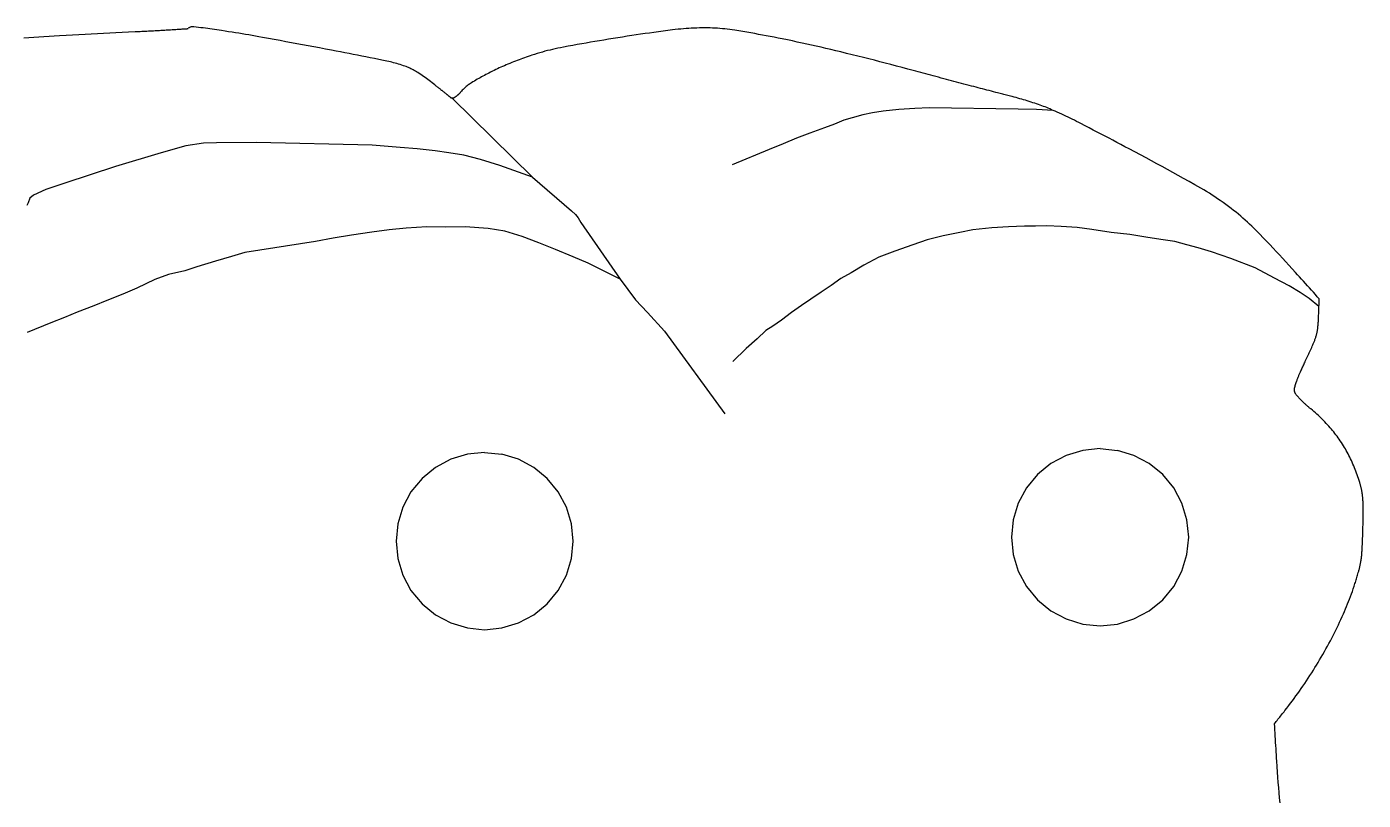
# Model space of a CAD drawing. Extents: x 0 to 1024, y 0 to 751.
# Drawn here: x 391 to 1024, y 384 to 751 of the extents above; entities that cross this region are included whole.
import ezdxf

# ---------------------------------------------------------------- set-up
doc = ezdxf.new("R2010")
doc.units = 0

msp = doc.modelspace()

# ---------------------------------------------------------------- linework, layer by layer
for p, q in [((429.89, 747.49), (426.97, 747.34)), ((432.84, 747.64), (429.89, 747.49)), ((435.84, 747.79), (432.84, 747.64)), ((438.88, 747.93), (435.84, 747.79)), ((442, 748.08), (438.88, 747.93)), ((442.82, 748.12), (442, 748.08)), ((443.62, 748.16), (442.82, 748.12)), ((444.4, 748.2), (443.62, 748.16)), ((445.18, 748.24), (444.4, 748.2)), ((445.95, 748.27), (445.18, 748.24)), ((446.71, 748.31), (445.95, 748.27)), ((447.48, 748.35), (446.71, 748.31)), ((448.24, 748.39), (447.48, 748.35)), ((449.02, 748.43), (448.24, 748.39)), ((449.8, 748.47), (449.02, 748.43)), ((450.61, 748.51), (449.8, 748.47)), ((451.42, 748.55), (450.61, 748.51)), ((452.12, 748.59), (451.42, 748.55)), ((452.8, 748.63), (452.12, 748.59)), ((453.47, 748.66), (452.8, 748.63)), ((454.12, 748.7), (453.47, 748.66)), ((454.78, 748.74), (454.12, 748.7)), ((455.42, 748.77), (454.78, 748.74)), ((456.07, 748.81), (455.42, 748.77)), ((456.73, 748.85), (456.07, 748.81)), ((457.38, 748.89), (456.73, 748.85)), ((458.05, 748.93), (457.38, 748.89)), ((458.73, 748.97), (458.05, 748.93)), ((459.43, 749.01), (458.73, 748.97)), ((460.04, 749.05), (459.43, 749.01)), ((460.65, 749.09), (460.04, 749.05)), ((461.24, 749.12), (460.65, 749.09)), ((461.82, 749.16), (461.24, 749.12)), ((462.4, 749.2), (461.82, 749.16)), ((462.98, 749.23), (462.4, 749.2)), ((463.55, 749.27), (462.98, 749.23)), ((464.13, 749.31), (463.55, 749.27)), ((464.72, 749.34), (464.13, 749.31)), ((465.31, 749.38), (464.72, 749.34)), ((465.91, 749.42), (465.31, 749.38)), ((466.53, 749.46), (465.91, 749.42)), ((466.56, 749.46), (466.53, 749.46)), ((466.6, 749.46), (466.56, 749.46)), ((466.64, 749.47), (466.6, 749.46)), ((466.67, 749.48), (466.64, 749.47)), ((466.7, 749.49), (466.67, 749.48)), ((466.74, 749.5), (466.7, 749.49)), ((466.77, 749.52), (466.74, 749.5)), ((466.8, 749.53), (466.77, 749.52)), ((466.83, 749.55), (466.8, 749.53)), ((466.86, 749.57), (466.83, 749.55)), ((466.89, 749.6), (466.86, 749.57)), ((466.92, 749.62), (466.89, 749.6)), ((466.92, 749.62), (467.12, 749.79)), ((467.33, 749.95), (467.12, 749.79)), ((467.55, 750.09), (467.33, 749.95)), ((467.77, 750.21), (467.55, 750.09)), ((468, 750.31), (467.77, 750.21)), ((468.23, 750.39), (468, 750.31)), ((468.47, 750.46), (468.23, 750.39)), ((468.72, 750.51), (468.47, 750.46)), ((468.97, 750.54), (468.72, 750.51)), ((469.23, 750.55), (468.97, 750.54)), ((469.49, 750.54), (469.23, 750.55)), ((469.75, 750.52), (469.49, 750.54)), ((470.9, 750.37), (469.75, 750.52)), ((472.01, 750.23), (470.9, 750.37)), ((473.11, 750.09), (472.01, 750.23)), ((474.19, 749.95), (473.11, 750.09)), ((475.26, 749.8), (474.19, 749.95)), ((476.33, 749.66), (475.26, 749.8)), ((477.39, 749.51), (476.33, 749.66)), ((478.46, 749.36), (477.39, 749.51)), ((479.54, 749.2), (478.46, 749.36)), ((480.64, 749.04), (479.54, 749.2)), ((481.75, 748.88), (480.64, 749.04)), ((482.89, 748.71), (481.75, 748.88)), ((484.58, 748.45), (482.89, 748.71)), ((486.23, 748.2), (484.58, 748.45)), ((487.85, 747.95), (486.23, 748.2)), ((489.44, 747.69), (487.85, 747.95)), ((491.02, 747.44), (489.44, 747.69)), ((492.6, 747.18), (491.02, 747.44)), ((685.71, 747.56), (683.6, 747.26)), ((687.82, 747.85), (685.71, 747.56)), ((689.95, 748.14), (687.82, 747.85)), ((692.12, 748.43), (689.95, 748.14)), ((694.32, 748.72), (692.12, 748.43)), ((696.57, 749.02), (694.32, 748.72)), ((697.91, 749.18), (696.57, 749.02)), ((699.21, 749.33), (697.91, 749.18)), ((700.5, 749.46), (699.21, 749.33)), ((701.76, 749.58), (700.5, 749.46)), ((703.02, 749.68), (701.76, 749.58)), ((704.27, 749.77), (703.02, 749.68)), ((705.52, 749.84), (704.27, 749.77)), ((706.78, 749.9), (705.52, 749.84)), ((708.05, 749.94), (706.78, 749.9)), ((709.34, 749.97), (708.05, 749.94)), ((710.66, 749.99), (709.34, 749.97)), ((712, 749.99), (710.66, 749.99)), ((713.23, 749.98), (712, 749.99)), ((714.43, 749.96), (713.23, 749.98)), ((715.61, 749.93), (714.43, 749.96)), ((716.78, 749.87), (715.61, 749.93)), ((717.93, 749.81), (716.78, 749.87)), ((719.08, 749.72), (717.93, 749.81)), ((720.22, 749.62), (719.08, 749.72)), ((721.37, 749.5), (720.22, 749.62)), ((722.53, 749.37), (721.37, 749.5)), ((723.7, 749.22), (722.53, 749.37)), ((724.89, 749.05), (723.7, 749.22)), ((726.11, 748.86), (724.89, 749.05)), ((728.07, 748.54), (726.11, 748.86)), ((729.99, 748.22), (728.07, 748.54)), ((731.87, 747.9), (729.99, 748.22)), ((733.72, 747.58), (731.87, 747.9)), ((735.56, 747.26), (733.72, 747.58)), ((391.61, 745.35), (389.26, 745.19)), ((393.97, 745.5), (391.61, 745.35)), ((396.33, 745.64), (393.97, 745.5)), ((398.71, 745.79), (396.33, 745.64)), ((401.13, 745.93), (398.71, 745.79)), ((403.6, 746.08), (401.13, 745.93)), ((406.11, 746.22), (403.6, 746.08)), ((409.23, 746.4), (406.11, 746.22)), ((412.28, 746.56), (409.23, 746.4)), ((415.27, 746.73), (412.28, 746.56)), ((418.22, 746.89), (415.27, 746.73)), ((421.14, 747.04), (418.22, 746.89)), ((424.05, 747.19), (421.14, 747.04)), ((426.97, 747.34), (424.05, 747.19)), ((494.17, 746.91), (492.6, 747.18)), ((495.75, 746.65), (494.17, 746.91)), ((497.34, 746.37), (495.75, 746.65)), ((498.95, 746.09), (497.34, 746.37)), ((500.6, 745.79), (498.95, 746.09)), ((502.27, 745.49), (500.6, 745.79)), ((505.12, 744.97), (502.27, 745.49)), ((507.9, 744.46), (505.12, 744.97)), ((510.63, 743.96), (507.9, 744.46)), ((513.32, 743.46), (510.63, 743.96)), ((515.99, 742.97), (513.32, 743.46)), ((518.64, 742.48), (515.99, 742.97)), ((521.3, 741.98), (518.64, 742.48)), ((523.96, 741.48), (521.3, 741.98)), ((526.65, 740.98), (523.96, 741.48)), ((647.11, 741.27), (644.88, 740.85)), ((649.29, 741.67), (647.11, 741.27)), ((651.44, 742.06), (649.29, 741.67)), ((653.56, 742.44), (651.44, 742.06)), ((655.66, 742.81), (653.56, 742.44)), ((657.75, 743.18), (655.66, 742.81)), ((659.84, 743.54), (657.75, 743.18)), ((661.95, 743.89), (659.84, 743.54)), ((664.07, 744.25), (661.95, 743.89)), ((666.22, 744.6), (664.07, 744.25)), ((668.42, 744.95), (666.22, 744.6)), ((670.66, 745.31), (668.42, 744.95)), ((672.91, 745.66), (670.66, 745.31)), ((675.1, 746), (672.91, 745.66)), ((677.26, 746.33), (675.1, 746)), ((679.39, 746.65), (677.26, 746.33)), ((681.5, 746.96), (679.39, 746.65)), ((683.6, 747.26), (681.5, 746.96)), ((737.39, 746.93), (735.56, 747.26)), ((739.21, 746.6), (737.39, 746.93)), ((741.05, 746.25), (739.21, 746.6)), ((742.89, 745.9), (741.05, 746.25)), ((744.77, 745.53), (742.89, 745.9)), ((746.67, 745.16), (744.77, 745.53)), ((748.62, 744.76), (746.67, 745.16)), ((751.03, 744.27), (748.62, 744.76)), ((753.39, 743.78), (751.03, 744.27)), ((755.71, 743.29), (753.39, 743.78)), ((757.99, 742.8), (755.71, 743.29)), ((760.25, 742.31), (757.99, 742.8)), ((762.5, 741.81), (760.25, 742.31)), ((764.75, 741.31), (762.5, 741.81)), ((767, 740.8), (764.75, 741.31)), ((529.38, 740.46), (526.65, 740.98)), ((532.16, 739.94), (529.38, 740.46)), ((535, 739.4), (532.16, 739.94)), ((537.14, 738.99), (535, 739.4)), ((539.24, 738.59), (537.14, 738.99)), ((541.29, 738.2), (539.24, 738.59)), ((543.32, 737.81), (541.29, 738.2)), ((545.33, 737.42), (543.32, 737.81)), ((547.33, 737.03), (545.33, 737.42)), ((549.32, 736.64), (547.33, 737.03)), ((551.33, 736.24), (549.32, 736.64)), ((553.36, 735.84), (551.33, 736.24)), ((555.41, 735.43), (553.36, 735.84)), ((557.5, 735.02), (555.41, 735.43)), ((559.64, 734.59), (557.5, 735.02)), ((623.86, 734.89), (623.01, 734.56)), ((624.71, 735.21), (623.86, 734.89)), ((625.57, 735.52), (624.71, 735.21)), ((626.42, 735.82), (625.57, 735.52)), ((627.29, 736.13), (626.42, 735.82)), ((628.18, 736.43), (627.29, 736.13)), ((629.08, 736.73), (628.18, 736.43)), ((630, 737.04), (629.08, 736.73)), ((631.27, 737.45), (630, 737.04)), ((632.52, 737.83), (631.27, 737.45)), ((633.74, 738.2), (632.52, 737.83)), ((634.96, 738.55), (633.74, 738.2)), ((636.17, 738.88), (634.96, 738.55)), ((637.37, 739.2), (636.17, 738.88)), ((638.58, 739.5), (637.37, 739.2)), ((639.8, 739.79), (638.58, 739.5)), ((641.03, 740.07), (639.8, 739.79)), ((642.29, 740.34), (641.03, 740.07)), ((643.57, 740.6), (642.29, 740.34)), ((644.88, 740.85), (643.57, 740.6)), ((769.27, 740.27), (767, 740.8)), ((771.58, 739.73), (769.27, 740.27)), ((773.92, 739.17), (771.58, 739.73)), ((776.32, 738.59), (773.92, 739.17)), ((779.09, 737.92), (776.32, 738.59)), ((781.8, 737.25), (779.09, 737.92)), ((784.45, 736.6), (781.8, 737.25)), ((787.07, 735.94), (784.45, 736.6)), ((789.67, 735.29), (787.07, 735.94)), ((792.25, 734.63), (789.67, 735.29)), ((560.48, 734.41), (559.64, 734.59)), ((561.3, 734.24), (560.48, 734.41)), ((562.1, 734.06), (561.3, 734.24)), ((562.89, 733.87), (562.1, 734.06)), ((563.67, 733.67), (562.89, 733.87)), ((564.44, 733.47), (563.67, 733.67)), ((565.21, 733.26), (564.44, 733.47)), ((565.99, 733.04), (565.21, 733.26)), ((566.76, 732.81), (565.99, 733.04)), ((567.55, 732.57), (566.76, 732.81)), ((568.35, 732.31), (567.55, 732.57)), ((569.16, 732.04), (568.35, 732.31)), ((569.77, 731.83), (569.16, 732.04)), ((570.36, 731.61), (569.77, 731.83)), ((570.94, 731.39), (570.36, 731.61)), ((571.5, 731.15), (570.94, 731.39)), ((572.06, 730.91), (571.5, 731.15)), ((572.6, 730.65), (572.06, 730.91)), ((573.14, 730.39), (572.6, 730.65)), ((573.68, 730.1), (573.14, 730.39)), ((574.22, 729.81), (573.68, 730.1)), ((574.75, 729.5), (574.22, 729.81)), ((575.29, 729.17), (574.75, 729.5)), ((575.84, 728.82), (575.29, 729.17)), ((576.57, 728.35), (575.84, 728.82)), ((609.58, 728.6), (608.85, 728.22)), ((610.42, 729.02), (609.58, 728.6)), ((611.25, 729.44), (610.42, 729.02)), ((612.07, 729.84), (611.25, 729.44)), ((612.88, 730.23), (612.07, 729.84)), ((613.69, 730.61), (612.88, 730.23)), ((614.49, 730.99), (613.69, 730.61)), ((615.3, 731.35), (614.49, 730.99)), ((616.11, 731.72), (615.3, 731.35)), ((616.93, 732.08), (616.11, 731.72)), ((617.77, 732.44), (616.93, 732.08)), ((618.63, 732.8), (617.77, 732.44)), ((619.5, 733.16), (618.63, 732.8)), ((620.4, 733.53), (619.5, 733.16)), ((621.28, 733.89), (620.4, 733.53)), ((622.15, 734.23), (621.28, 733.89)), ((623.01, 734.56), (622.15, 734.23)), ((794.83, 733.97), (792.25, 734.63)), ((797.42, 733.3), (794.83, 733.97)), ((800.03, 732.62), (797.42, 733.3)), ((802.68, 731.92), (800.03, 732.62)), ((805.37, 731.2), (802.68, 731.92)), ((808.13, 730.47), (805.37, 731.2)), ((809.39, 730.13), (808.13, 730.47)), ((810.63, 729.8), (809.39, 730.13)), ((811.84, 729.47), (810.63, 729.8)), ((813.04, 729.15), (811.84, 729.47)), ((814.23, 728.83), (813.04, 729.15)), ((815.41, 728.51), (814.23, 728.83)), ((816.59, 728.2), (815.41, 728.51)), ((577.28, 727.88), (576.57, 728.35)), ((577.98, 727.41), (577.28, 727.88)), ((578.66, 726.94), (577.98, 727.41)), ((579.33, 726.46), (578.66, 726.94)), ((580, 725.99), (579.33, 726.46)), ((580.66, 725.51), (580, 725.99)), ((581.32, 725.02), (580.66, 725.51)), ((581.98, 724.52), (581.32, 725.02)), ((582.64, 724.01), (581.98, 724.52)), ((583.32, 723.48), (582.64, 724.01)), ((584, 722.93), (583.32, 723.48)), ((584.22, 722.75), (584, 722.93)), ((584.44, 722.58), (584.22, 722.75)), ((584.66, 722.41), (584.44, 722.58)), ((584.87, 722.24), (584.66, 722.41)), ((585.08, 722.07), (584.87, 722.24)), ((585.29, 721.9), (585.08, 722.07)), ((598.84, 722.15), (598.46, 721.82)), ((599.23, 722.47), (598.84, 722.15)), ((599.63, 722.78), (599.23, 722.47)), ((600.04, 723.08), (599.63, 722.78)), ((600.46, 723.37), (600.04, 723.08)), ((600.9, 723.67), (600.46, 723.37)), ((601.35, 723.95), (600.9, 723.67)), ((602.05, 724.38), (601.35, 723.95)), ((602.74, 724.8), (602.05, 724.38)), ((603.41, 725.21), (602.74, 724.8)), ((604.08, 725.6), (603.41, 725.21)), ((604.75, 725.99), (604.08, 725.6)), ((605.41, 726.37), (604.75, 725.99)), ((606.08, 726.74), (605.41, 726.37)), ((606.76, 727.11), (606.08, 726.74)), ((607.44, 727.48), (606.76, 727.11)), ((608.14, 727.85), (607.44, 727.48)), ((608.85, 728.22), (608.14, 727.85)), ((817.78, 727.88), (816.59, 728.2)), ((818.98, 727.56), (817.78, 727.88)), ((820.2, 727.24), (818.98, 727.56)), ((821.43, 726.91), (820.2, 727.24)), ((822.7, 726.57), (821.43, 726.91)), ((823.96, 726.23), (822.7, 726.57)), ((825.19, 725.91), (823.96, 726.23)), ((826.4, 725.58), (825.19, 725.91)), ((827.6, 725.27), (826.4, 725.58)), ((828.78, 724.95), (827.6, 725.27)), ((829.96, 724.64), (828.78, 724.95)), ((831.14, 724.33), (829.96, 724.64)), ((832.32, 724.01), (831.14, 724.33)), ((833.51, 723.69), (832.32, 724.01)), ((834.73, 723.37), (833.51, 723.69)), ((835.96, 723.05), (834.73, 723.37)), ((837.22, 722.71), (835.96, 723.05)), ((838.32, 722.42), (837.22, 722.71)), ((839.39, 722.14), (838.32, 722.42)), ((840.45, 721.86), (839.39, 722.14)), ((585.5, 721.73), (585.29, 721.9)), ((585.71, 721.56), (585.5, 721.73)), ((585.92, 721.39), (585.71, 721.56)), ((586.13, 721.22), (585.92, 721.39)), ((586.35, 721.05), (586.13, 721.22)), ((586.58, 720.87), (586.35, 721.05)), ((586.78, 720.7), (586.58, 720.87)), ((586.98, 720.54), (586.78, 720.7)), ((587.18, 720.38), (586.98, 720.54)), ((587.37, 720.23), (587.18, 720.38)), ((587.57, 720.07), (587.37, 720.23)), ((587.76, 719.92), (587.57, 720.07)), ((587.95, 719.77), (587.76, 719.92)), ((588.14, 719.61), (587.95, 719.77)), ((588.34, 719.46), (588.14, 719.61)), ((588.53, 719.3), (588.34, 719.46)), ((588.74, 719.14), (588.53, 719.3)), ((588.94, 718.98), (588.74, 719.14)), ((589.11, 718.84), (588.94, 718.98)), ((589.28, 718.7), (589.11, 718.84)), ((589.45, 718.57), (589.28, 718.7)), ((589.61, 718.44), (589.45, 718.57)), ((589.77, 718.31), (589.61, 718.44)), ((589.93, 718.18), (589.77, 718.31)), ((590.09, 718.06), (589.93, 718.18)), ((590.25, 717.93), (590.09, 718.06)), ((590.42, 717.8), (590.25, 717.93)), ((590.58, 717.66), (590.42, 717.8)), ((590.75, 717.53), (590.58, 717.66)), ((590.92, 717.39), (590.75, 717.53)), ((590.99, 717.34), (590.92, 717.39)), ((591.05, 717.29), (590.99, 717.34)), ((591.12, 717.24), (591.05, 717.29)), ((591.18, 717.19), (591.12, 717.24)), ((591.24, 717.14), (591.18, 717.19)), ((591.3, 717.09), (591.24, 717.14)), ((591.37, 717.04), (591.3, 717.09)), ((591.43, 716.99), (591.37, 717.04)), ((591.49, 716.94), (591.43, 716.99)), ((591.56, 716.89), (591.49, 716.94)), ((591.62, 716.84), (591.56, 716.89)), ((591.64, 716.83), (591.61, 716.85)), ((591.61, 716.85), (591.61, 716.85)), ((591.61, 716.85), (591.62, 716.84)), ((591.62, 716.84), (591.64, 716.82)), ((591.69, 716.79), (591.62, 716.84)), ((591.69, 716.79), (591.64, 716.83)), ((591.64, 716.82), (591.67, 716.8)), ((591.67, 716.8), (591.7, 716.78)), ((591.74, 716.75), (591.69, 716.79)), ((591.73, 716.75), (591.69, 716.79)), ((591.7, 716.78), (591.73, 716.76)), ((591.73, 716.76), (591.74, 716.74)), ((591.75, 716.74), (591.73, 716.75)), ((591.8, 716.71), (591.74, 716.75)), ((591.74, 716.74), (591.75, 716.74)), ((591.86, 716.68), (591.8, 716.71)), ((591.92, 716.65), (591.86, 716.68)), ((591.99, 716.63), (591.92, 716.65)), ((592.05, 716.62), (591.99, 716.63)), ((592.11, 716.6), (592.05, 716.62)), ((592.18, 716.6), (592.11, 716.6)), ((592.25, 716.6), (592.18, 716.6)), ((592.31, 716.6), (592.25, 716.6)), ((592.25, 716.6), (630.31, 679.28)), ((592.38, 716.61), (592.31, 716.6)), ((592.45, 716.63), (592.38, 716.61)), ((592.54, 716.65), (592.45, 716.63)), ((592.64, 716.68), (592.54, 716.65)), ((592.73, 716.71), (592.64, 716.68)), ((592.82, 716.74), (592.73, 716.71)), ((592.91, 716.78), (592.82, 716.74)), ((592.99, 716.81), (592.91, 716.78)), ((593.08, 716.85), (592.99, 716.81)), ((593.16, 716.89), (593.08, 716.85)), ((593.24, 716.94), (593.16, 716.89)), ((593.33, 716.98), (593.24, 716.94)), ((593.41, 717.03), (593.33, 716.98)), ((593.5, 717.09), (593.41, 717.03)), ((593.62, 717.17), (593.5, 717.09)), ((593.74, 717.25), (593.62, 717.17)), ((593.86, 717.34), (593.74, 717.25)), ((593.98, 717.42), (593.86, 717.34)), ((594.09, 717.51), (593.98, 717.42)), ((594.2, 717.6), (594.09, 717.51)), ((594.31, 717.69), (594.2, 717.6)), ((594.42, 717.78), (594.31, 717.69)), ((594.53, 717.87), (594.42, 717.78)), ((594.64, 717.97), (594.53, 717.87)), ((594.75, 718.07), (594.64, 717.97)), ((594.86, 718.17), (594.75, 718.07)), ((595.02, 718.33), (594.86, 718.17)), ((595.17, 718.48), (595.02, 718.33)), ((595.32, 718.63), (595.17, 718.48)), ((595.47, 718.78), (595.32, 718.63)), ((595.61, 718.92), (595.47, 718.78)), ((595.75, 719.07), (595.61, 718.92)), ((595.9, 719.22), (595.75, 719.07)), ((596.04, 719.37), (595.9, 719.22)), ((596.18, 719.52), (596.04, 719.37)), ((596.32, 719.68), (596.18, 719.52)), ((596.47, 719.84), (596.32, 719.68)), ((596.62, 720), (596.47, 719.84)), ((596.98, 720.39), (596.62, 720)), ((597.35, 720.77), (596.98, 720.39)), ((597.71, 721.14), (597.35, 720.77)), ((598.08, 721.49), (597.71, 721.14)), ((598.46, 721.82), (598.08, 721.49)), ((841.49, 721.58), (840.45, 721.86)), ((842.52, 721.31), (841.49, 721.58)), ((843.55, 721.04), (842.52, 721.31)), ((844.57, 720.77), (843.55, 721.04)), ((845.61, 720.5), (844.57, 720.77)), ((846.65, 720.23), (845.61, 720.5)), ((847.7, 719.95), (846.65, 720.23)), ((848.78, 719.67), (847.7, 719.95)), ((849.88, 719.38), (848.78, 719.67)), ((850.54, 719.2), (849.88, 719.38)), ((851.18, 719.03), (850.54, 719.2)), ((851.82, 718.87), (851.18, 719.03)), ((852.45, 718.7), (851.82, 718.87)), ((853.07, 718.54), (852.45, 718.7)), ((853.69, 718.38), (853.07, 718.54)), ((854.3, 718.22), (853.69, 718.38)), ((854.93, 718.06), (854.3, 718.22)), ((855.55, 717.9), (854.93, 718.06)), ((856.19, 717.74), (855.55, 717.9)), ((856.84, 717.57), (856.19, 717.74)), ((857.5, 717.4), (856.84, 717.57)), ((858.45, 717.16), (857.5, 717.4)), ((859.38, 716.91), (858.45, 717.16)), ((860.28, 716.67), (859.38, 716.91)), ((861.18, 716.42), (860.28, 716.67)), ((862.07, 716.17), (861.18, 716.42)), ((862.94, 715.92), (862.07, 716.17)), ((863.82, 715.65), (862.94, 715.92)), ((791.45, 709.67), (786.82, 708.69)), ((796.44, 710.51), (791.45, 709.67)), ((803.88, 711.22), (796.44, 710.51)), ((811.4, 711.78), (803.88, 711.22)), ((818.21, 712.06), (811.4, 711.78)), ((860.48, 711.5), (818.21, 712.06)), ((869.12, 711.36), (860.48, 711.5)), ((864.7, 715.39), (863.82, 715.65)), ((865.59, 715.11), (864.7, 715.39)), ((866.49, 714.82), (865.59, 715.11)), ((867.4, 714.53), (866.49, 714.82)), ((868.33, 714.22), (867.4, 714.53)), ((869.17, 713.94), (868.33, 714.22)), ((877.05, 710.87), (869.12, 711.36)), ((869.99, 713.65), (869.17, 713.94)), ((869.17, 713.94), (869.17, 713.94)), ((870.8, 713.37), (869.99, 713.65)), ((871.59, 713.08), (870.8, 713.37)), ((872.37, 712.78), (871.59, 713.08)), ((873.14, 712.49), (872.37, 712.78)), ((873.92, 712.18), (873.14, 712.49)), ((874.69, 711.87), (873.92, 712.18)), ((875.47, 711.55), (874.69, 711.87)), ((876.25, 711.21), (875.47, 711.55)), ((877.05, 710.87), (876.25, 711.21)), ((877.87, 710.51), (877.05, 710.87)), ((878.95, 710.02), (877.87, 710.51)), ((880, 709.54), (878.95, 710.02)), ((881.04, 709.07), (880, 709.54)), ((773.41, 704.41), (768.56, 702.65)), ((777.83, 706.16), (773.41, 704.41)), ((781.76, 707.35), (777.83, 706.16)), ((786.82, 708.69), (781.76, 707.35)), ((882.05, 708.59), (881.04, 709.07)), ((883.06, 708.12), (882.05, 708.59)), ((884.06, 707.64), (883.06, 708.12)), ((885.06, 707.15), (884.06, 707.64)), ((886.05, 706.66), (885.06, 707.15)), ((887.06, 706.16), (886.05, 706.66)), ((888.08, 705.65), (887.06, 706.16)), ((889.11, 705.12), (888.08, 705.65)), ((890.16, 704.58), (889.11, 705.12)), ((892.15, 703.55), (890.16, 704.58)), ((894.09, 702.54), (892.15, 703.55)), ((755.36, 697.66), (748.97, 695)), ((761.75, 700.12), (755.36, 697.66)), ((768.56, 702.65), (761.75, 700.12)), ((896, 701.55), (894.09, 702.54)), ((897.88, 700.57), (896, 701.55)), ((899.74, 699.6), (897.88, 700.57)), ((901.6, 698.63), (899.74, 699.6)), ((903.45, 697.65), (901.6, 698.63)), ((905.31, 696.68), (903.45, 697.65)), ((454.27, 690.78), (432.57, 684.23)), ((465.92, 694.13), (454.27, 690.78)), ((474.36, 695.3), (465.92, 694.13)), ((480.48, 695.44), (474.36, 695.3)), ((499.41, 695.59), (480.48, 695.44)), ((554.3, 694.42), (499.41, 695.59)), ((567.55, 693.26), (554.3, 694.42)), ((575.56, 692.68), (567.55, 693.26)), ((584.15, 691.66), (575.56, 692.68)), ((590.56, 690.78), (584.15, 691.66)), ((597.69, 689.62), (590.56, 690.78)), ((742.37, 692.26), (724.89, 685.03)), ((748.97, 695), (742.37, 692.26)), ((907.19, 695.69), (905.31, 696.68)), ((909.09, 694.68), (907.19, 695.69)), ((911.02, 693.66), (909.09, 694.68)), ((913, 692.61), (911.02, 693.66)), ((915.72, 691.16), (913, 692.61)), ((918.38, 689.74), (915.72, 691.16)), ((432.57, 684.23), (408.69, 676.37)), ((605.55, 687.58), (597.69, 689.62)), ((614.73, 684.81), (605.55, 687.58)), ((630.31, 679.28), (614.73, 684.81)), ((920.99, 688.35), (918.38, 689.74)), ((923.55, 686.96), (920.99, 688.35)), ((926.1, 685.59), (923.55, 686.96)), ((928.62, 684.21), (926.1, 685.59)), ((931.15, 682.83), (928.62, 684.21)), ((630.31, 679.28), (648.7, 663.21)), ((933.68, 681.44), (931.15, 682.83)), ((936.24, 680.03), (933.68, 681.44)), ((938.83, 678.59), (936.24, 680.03)), ((941.46, 677.12), (938.83, 678.59)), ((399.66, 673.31), (393.84, 670.69)), ((408.69, 676.37), (399.66, 673.31)), ((944.15, 675.62), (941.46, 677.12)), ((945.59, 674.8), (944.15, 675.62)), ((946.99, 673.99), (945.59, 674.8)), ((948.35, 673.18), (946.99, 673.99)), ((949.69, 672.37), (948.35, 673.18)), ((951.01, 671.55), (949.69, 672.37)), ((952.31, 670.71), (951.01, 671.55)), ((391.22, 667.05), (390.64, 665.74)), ((392.09, 669.23), (391.22, 667.05)), ((393.84, 670.69), (392.09, 669.23)), ((953.6, 669.86), (952.31, 670.71)), ((954.89, 669), (953.6, 669.86)), ((956.18, 668.11), (954.89, 669)), ((957.48, 667.19), (956.18, 668.11)), ((958.79, 666.25), (957.48, 667.19)), ((960.13, 665.27), (958.79, 666.25)), ((961.34, 664.35), (960.13, 665.27)), ((648.7, 663.21), (650.59, 661.53)), ((650.59, 661.53), (651.85, 659.86)), ((651.85, 659.86), (653.1, 657.76)), ((962.51, 663.45), (961.34, 664.35)), ((963.66, 662.54), (962.51, 663.45)), ((964.77, 661.64), (963.66, 662.54)), ((965.86, 660.73), (964.77, 661.64)), ((966.94, 659.8), (965.86, 660.73)), ((968, 658.86), (966.94, 659.8)), ((969.05, 657.91), (968, 658.86)), ((554.15, 653.08), (544.44, 651.66)), ((562.34, 654.19), (554.15, 653.08)), ((570.43, 655.1), (562.34, 654.19)), ((580.24, 655.6), (570.43, 655.1)), ((589.25, 655.52), (580.24, 655.6)), ((598.37, 655.63), (589.25, 655.52)), ((609.25, 654.9), (598.37, 655.63)), ((617.12, 653.54), (609.25, 654.9)), ((625.35, 651.04), (617.12, 653.54)), ((653.1, 657.76), (671.76, 630.92)), ((832.75, 653.01), (824.91, 651.33)), ((838.9, 654.19), (832.75, 653.01)), ((848, 655.12), (838.9, 654.19)), ((855.75, 655.62), (848, 655.12)), ((863.42, 655.96), (855.75, 655.62)), ((868.56, 655.96), (863.42, 655.96)), ((873.96, 656.13), (868.56, 655.96)), ((880.78, 655.79), (873.96, 656.13)), ((888.36, 655.37), (880.78, 655.79)), ((895.36, 654.36), (888.36, 655.37)), ((904.54, 653.01), (895.36, 654.36)), ((913.31, 652.09), (904.54, 653.01)), ((970.1, 656.93), (969.05, 657.91)), ((971.15, 655.92), (970.1, 656.93)), ((972.21, 654.88), (971.15, 655.92)), ((973.28, 653.8), (972.21, 654.88)), ((974.93, 652.12), (973.28, 653.8)), ((527.45, 648.73), (493.99, 643.47)), ((535.75, 650.24), (527.45, 648.73)), ((544.44, 651.66), (535.75, 650.24)), ((633.18, 648.11), (625.35, 651.04)), ((641.15, 644.97), (633.18, 648.11)), ((810.42, 647.2), (801.91, 644.16)), ((817.25, 649.56), (810.42, 647.2)), ((824.91, 651.33), (817.25, 649.56)), ((920.98, 650.74), (913.31, 652.09)), ((927.97, 649.73), (920.98, 650.74)), ((934.71, 648.63), (927.97, 649.73)), ((940.27, 647.11), (934.71, 648.63)), ((945.66, 645.68), (940.27, 647.11)), ((976.54, 650.46), (974.93, 652.12)), ((978.11, 648.83), (976.54, 650.46)), ((979.65, 647.22), (978.11, 648.83)), ((981.18, 645.61), (979.65, 647.22)), ((487.61, 641.65), (480.03, 639.42)), ((493.99, 643.47), (487.61, 641.65)), ((649.54, 641.41), (641.15, 644.97)), ((656.67, 638.47), (649.54, 641.41)), ((794.33, 641.21), (787.25, 637.42)), ((801.91, 644.16), (794.33, 641.21)), ((952.07, 643.83), (945.66, 645.68)), ((961.17, 640.63), (952.07, 643.83)), ((972.71, 636.24), (961.17, 640.63)), ((982.69, 644.01), (981.18, 645.61)), ((984.2, 642.4), (982.69, 644.01)), ((985.7, 640.78), (984.2, 642.4)), ((987.21, 639.13), (985.7, 640.78)), ((465.47, 634.87), (457.79, 633.05)), ((471.23, 636.69), (465.47, 634.87)), ((480.03, 639.42), (471.23, 636.69)), ((671.76, 630.92), (656.67, 638.47)), ((781.27, 633.8), (776.29, 631.1)), ((787.25, 637.42), (781.27, 633.8)), ((981.9, 631.36), (972.71, 636.24)), ((988.74, 637.46), (987.21, 639.13)), ((990.29, 635.75), (988.74, 637.46)), ((991.87, 634), (990.29, 635.75)), ((992.81, 632.96), (991.87, 634)), ((451.31, 630.73), (442.82, 626.58)), ((457.79, 633.05), (451.31, 630.73)), ((671.76, 630.92), (679.1, 621.07)), ((771.74, 627.9), (767.11, 624.62)), ((776.29, 631.1), (771.74, 627.9)), ((988.81, 627.73), (981.9, 631.36)), ((994.03, 624.53), (988.81, 627.73)), ((993.74, 631.92), (992.81, 632.96)), ((994.68, 630.88), (993.74, 631.92)), ((995.61, 629.83), (994.68, 630.88)), ((996.55, 628.79), (995.61, 629.83)), ((997.49, 627.75), (996.55, 628.79)), ((998.42, 626.71), (997.49, 627.75)), ((428.46, 620.72), (422.39, 618.19)), ((436.15, 623.75), (428.46, 620.72)), ((442.82, 626.58), (436.15, 623.75)), ((679.1, 621.07), (684.76, 614.99)), ((762.14, 621.41), (757.67, 618.38)), ((767.11, 624.62), (762.14, 621.41)), ((998.24, 621.75), (994.03, 624.53)), ((1002.96, 617.96), (998.24, 621.75)), ((999.36, 625.67), (998.42, 626.71)), ((1000.29, 624.63), (999.36, 625.67)), ((1001.23, 623.58), (1000.29, 624.63)), ((1002.16, 622.54), (1001.23, 623.58)), ((1003.1, 621.5), (1002.16, 622.54)), ((1003.04, 620.08), (1003.07, 620.79)), ((1003.07, 620.79), (1003.1, 621.5)), ((414.41, 615.16), (408.54, 612.73)), ((422.39, 618.19), (414.41, 615.16)), ((684.76, 614.99), (692.73, 606.18)), ((752.95, 615.01), (748.23, 611.47)), ((757.67, 618.38), (752.95, 615.01)), ((1002.8, 613.71), (1002.83, 614.42)), ((1002.83, 614.42), (1002.86, 615.12)), ((1002.86, 615.12), (1002.88, 615.83)), ((1002.88, 615.83), (1002.91, 616.54)), ((1002.91, 616.54), (1002.94, 617.25)), ((1002.94, 617.25), (1002.96, 617.96)), ((1002.96, 617.96), (1002.99, 618.67)), ((1002.99, 618.67), (1003.02, 619.37)), ((1003.02, 619.37), (1003.04, 620.08)), ((402.07, 610.1), (390.75, 605.55)), ((408.54, 612.73), (402.07, 610.1)), ((744.11, 608.6), (740.9, 606.5)), ((748.23, 611.47), (744.11, 608.6)), ((748.23, 611.47), (748.23, 611.47)), ((1002.39, 607.69), (1002.43, 608.15)), ((1002.43, 608.15), (1002.48, 608.6)), ((1002.48, 608.6), (1002.52, 609.04)), ((1002.52, 609.04), (1002.56, 609.48)), ((1002.56, 609.48), (1002.6, 609.91)), ((1002.6, 609.91), (1002.63, 610.34)), ((1002.63, 610.34), (1002.66, 610.77)), ((1002.66, 610.77), (1002.69, 611.21)), ((1002.69, 611.21), (1002.71, 611.64)), ((1002.71, 611.64), (1002.73, 612.09)), ((1002.73, 612.09), (1002.76, 612.54)), ((1002.76, 612.54), (1002.77, 613)), ((1002.77, 613), (1002.8, 613.71)), ((692.73, 606.18), (721.46, 566.97)), ((736.77, 602.54), (731.47, 597.99)), ((740.9, 606.5), (736.77, 602.54)), ((1000.81, 601.49), (1000.94, 601.83)), ((1000.94, 601.83), (1001.06, 602.17)), ((1001.06, 602.17), (1001.18, 602.51)), ((1001.18, 602.51), (1001.3, 602.86)), ((1001.3, 602.86), (1001.41, 603.21)), ((1001.41, 603.21), (1001.52, 603.57)), ((1001.52, 603.57), (1001.64, 603.94)), ((1001.64, 603.94), (1001.73, 604.26)), ((1001.73, 604.26), (1001.81, 604.57)), ((1001.81, 604.57), (1001.89, 604.88)), ((1001.89, 604.88), (1001.97, 605.19)), ((1001.97, 605.19), (1002.04, 605.49)), ((1002.04, 605.49), (1002.1, 605.8)), ((1002.1, 605.8), (1002.16, 606.1)), ((1002.16, 606.1), (1002.21, 606.41)), ((1002.21, 606.41), (1002.26, 606.72)), ((1002.26, 606.72), (1002.31, 607.04)), ((1002.31, 607.04), (1002.35, 607.36)), ((1002.35, 607.36), (1002.39, 607.69)), ((731.47, 597.99), (725.23, 591.75)), ((997.82, 594.76), (998.1, 595.37)), ((998.1, 595.37), (998.38, 595.98)), ((998.38, 595.98), (998.66, 596.6)), ((998.66, 596.6), (998.94, 597.21)), ((998.94, 597.21), (999.23, 597.83)), ((999.23, 597.83), (999.51, 598.46)), ((999.51, 598.46), (999.8, 599.11)), ((999.8, 599.11), (1000.09, 599.77)), ((1000.09, 599.77), (1000.25, 600.12)), ((1000.25, 600.12), (1000.4, 600.47)), ((1000.4, 600.47), (1000.54, 600.81)), ((1000.54, 600.81), (1000.68, 601.15)), ((1000.68, 601.15), (1000.81, 601.49)), ((995.04, 588.82), (995.26, 589.3)), ((995.26, 589.3), (995.47, 589.77)), ((995.47, 589.77), (995.7, 590.25)), ((995.7, 590.25), (995.92, 590.73)), ((995.92, 590.73), (996.15, 591.22)), ((996.15, 591.22), (996.38, 591.72)), ((996.38, 591.72), (996.62, 592.22)), ((996.62, 592.22), (996.93, 592.87)), ((996.93, 592.87), (997.23, 593.51)), ((997.23, 593.51), (997.53, 594.14)), ((997.53, 594.14), (997.82, 594.76)), ((992.41, 582.59), (992.54, 582.94)), ((992.54, 582.94), (992.67, 583.29)), ((992.67, 583.29), (992.8, 583.63)), ((992.8, 583.63), (992.93, 583.97)), ((992.93, 583.97), (993.06, 584.3)), ((993.06, 584.3), (993.2, 584.64)), ((993.2, 584.64), (993.34, 584.97)), ((993.34, 584.97), (993.48, 585.31)), ((993.48, 585.31), (993.62, 585.65)), ((993.62, 585.65), (993.77, 586)), ((993.77, 586), (993.93, 586.35)), ((993.93, 586.35), (994.16, 586.86)), ((994.16, 586.86), (994.38, 587.36)), ((994.38, 587.36), (994.6, 587.86)), ((994.6, 587.86), (994.82, 588.34)), ((994.82, 588.34), (995.04, 588.82)), ((991.29, 578.54), (991.3, 578.68)), ((991.29, 578.4), (991.29, 578.54)), ((991.29, 578.25), (991.29, 578.4)), ((991.3, 578.11), (991.29, 578.25)), ((991.3, 578.68), (991.32, 578.83)), ((991.32, 577.97), (991.3, 578.11)), ((991.32, 578.83), (991.34, 578.97)), ((991.34, 577.82), (991.32, 577.97)), ((991.34, 578.97), (991.37, 579.12)), ((991.37, 577.68), (991.34, 577.82)), ((991.37, 579.12), (991.4, 579.27)), ((991.4, 577.53), (991.37, 577.68)), ((991.4, 579.27), (991.46, 579.53)), ((991.44, 577.41), (991.4, 577.53)), ((991.47, 577.29), (991.44, 577.41)), ((991.46, 579.53), (991.53, 579.78)), ((991.51, 577.18), (991.47, 577.29)), ((991.55, 577.07), (991.51, 577.18)), ((991.53, 579.78), (991.6, 580.03)), ((991.6, 576.96), (991.55, 577.07)), ((991.6, 580.03), (991.66, 580.28)), ((991.65, 576.85), (991.6, 576.96)), ((991.7, 576.75), (991.65, 576.85)), ((991.66, 580.28), (991.73, 580.52)), ((991.76, 576.65), (991.7, 576.75)), ((991.73, 580.52), (991.8, 580.76)), ((991.83, 576.55), (991.76, 576.65)), ((991.8, 580.76), (991.88, 581)), ((991.89, 576.45), (991.83, 576.55)), ((991.88, 581), (991.95, 581.24)), ((991.97, 576.35), (991.89, 576.45)), ((991.95, 581.24), (992.03, 581.48)), ((992.03, 581.48), (992.11, 581.72)), ((992.11, 581.72), (992.2, 581.97)), ((992.2, 581.97), (992.28, 582.22)), ((992.28, 582.22), (992.41, 582.59)), ((992.04, 576.25), (991.97, 576.35)), ((992.2, 576.06), (992.04, 576.25)), ((992.35, 575.88), (992.2, 576.06)), ((992.5, 575.7), (992.35, 575.88)), ((992.65, 575.52), (992.5, 575.7)), ((992.8, 575.34), (992.65, 575.52)), ((992.95, 575.17), (992.8, 575.34)), ((993.11, 575), (992.95, 575.17)), ((993.26, 574.82), (993.11, 575)), ((993.42, 574.65), (993.26, 574.82)), ((993.57, 574.48), (993.42, 574.65)), ((993.74, 574.3), (993.57, 574.48)), ((993.9, 574.12), (993.74, 574.3)), ((994.11, 573.9), (993.9, 574.12)), ((994.31, 573.69), (994.11, 573.9)), ((994.5, 573.49), (994.31, 573.69)), ((994.7, 573.29), (994.5, 573.49)), ((994.9, 573.09), (994.7, 573.29)), ((995.09, 572.89), (994.9, 573.09)), ((995.29, 572.7), (995.09, 572.89)), ((995.49, 572.5), (995.29, 572.7)), ((995.69, 572.31), (995.49, 572.5)), ((995.9, 572.11), (995.69, 572.31)), ((996.11, 571.91), (995.9, 572.11)), ((996.33, 571.71), (996.11, 571.91)), ((996.56, 571.5), (996.33, 571.71)), ((996.79, 571.29), (996.56, 571.5)), ((997.02, 571.08), (996.79, 571.29)), ((997.24, 570.88), (997.02, 571.08)), ((997.47, 570.68), (997.24, 570.88)), ((997.69, 570.49), (997.47, 570.68)), ((997.92, 570.29), (997.69, 570.49)), ((998.14, 570.1), (997.92, 570.29)), ((998.37, 569.9), (998.14, 570.1)), ((998.61, 569.71), (998.37, 569.9)), ((998.85, 569.51), (998.61, 569.71)), ((999.09, 569.3), (998.85, 569.51)), ((999.83, 568.7), (999.09, 569.3)), ((1000.54, 568.09), (999.83, 568.7)), ((1001.23, 567.49), (1000.54, 568.09)), ((1001.91, 566.89), (1001.23, 567.49)), ((1002.57, 566.29), (1001.91, 566.89)), ((1003.22, 565.68), (1002.57, 566.29)), ((1003.87, 565.06), (1003.22, 565.68)), ((1004.51, 564.43), (1003.87, 565.06)), ((1005.14, 563.79), (1004.51, 564.43)), ((1005.78, 563.13), (1005.14, 563.79)), ((1006.42, 562.45), (1005.78, 563.13)), ((1007.07, 561.75), (1006.42, 562.45)), ((1007.69, 561.07), (1007.07, 561.75)), ((1008.28, 560.39), (1007.69, 561.07)), ((1008.86, 559.72), (1008.28, 560.39)), ((1009.42, 559.05), (1008.86, 559.72)), ((1009.96, 558.38), (1009.42, 559.05)), ((1010.49, 557.71), (1009.96, 558.38)), ((1011.02, 557.03), (1010.49, 557.71)), ((1011.53, 556.33), (1011.02, 557.03)), ((1012.04, 555.63), (1011.53, 556.33)), ((1012.55, 554.9), (1012.04, 555.63)), ((1013.05, 554.16), (1012.55, 554.9)), ((1013.56, 553.39), (1013.05, 554.16)), ((1014.07, 552.62), (1013.56, 553.39)), ((1014.55, 551.85), (1014.07, 552.62)), ((1015.01, 551.09), (1014.55, 551.85)), ((1015.46, 550.34), (1015.01, 551.09)), ((591.51, 545.42), (584.25, 541.54)), ((599.39, 547.81), (591.51, 545.42)), ((607.58, 548.62), (599.39, 547.81)), ((607.58, 548.62), (615.77, 547.81)), ((623.65, 545.42), (615.77, 547.81)), ((630.91, 541.54), (623.65, 545.42)), ((883.15, 547.29), (875.89, 543.41)), ((891.03, 549.68), (883.15, 547.29)), ((899.22, 550.49), (891.03, 549.68)), ((899.22, 550.49), (907.41, 549.68)), ((915.29, 547.29), (907.41, 549.68)), ((922.55, 543.41), (915.29, 547.29)), ((1015.89, 549.59), (1015.46, 550.34)), ((1016.31, 548.83), (1015.89, 549.59)), ((1016.72, 548.07), (1016.31, 548.83)), ((1017.12, 547.3), (1016.72, 548.07)), ((1017.52, 546.52), (1017.12, 547.3)), ((1017.9, 545.72), (1017.52, 546.52)), ((1018.29, 544.9), (1017.9, 545.72)), ((1018.67, 544.06), (1018.29, 544.9)), ((584.25, 541.54), (577.89, 536.32)), ((637.27, 536.32), (630.91, 541.54)), ((875.89, 543.41), (869.53, 538.19)), ((928.91, 538.19), (922.55, 543.41)), ((1019.06, 543.17), (1018.67, 544.06)), ((1019.44, 542.3), (1019.06, 543.17)), ((1019.8, 541.44), (1019.44, 542.3)), ((1020.14, 540.59), (1019.8, 541.44)), ((1020.47, 539.74), (1020.14, 540.59)), ((1020.79, 538.89), (1020.47, 539.74)), ((1021.09, 538.04), (1020.79, 538.89)), ((577.89, 536.32), (572.67, 529.96)), ((642.49, 529.96), (637.27, 536.32)), ((869.53, 538.19), (864.31, 531.83)), ((934.13, 531.83), (928.91, 538.19)), ((1021.39, 537.18), (1021.09, 538.04)), ((1021.68, 536.3), (1021.39, 537.18)), ((1021.97, 535.42), (1021.68, 536.3)), ((1022.24, 534.51), (1021.97, 535.42)), ((1022.52, 533.58), (1022.24, 534.51)), ((1022.61, 533.26), (1022.52, 533.58)), ((1022.7, 532.94), (1022.61, 533.26)), ((1022.78, 532.63), (1022.7, 532.94)), ((1022.86, 532.33), (1022.78, 532.63)), ((1022.93, 532.02), (1022.86, 532.33)), ((572.67, 529.96), (568.79, 522.7)), ((646.37, 522.7), (642.49, 529.96)), ((864.31, 531.83), (860.43, 524.57)), ((938.01, 524.57), (934.13, 531.83)), ((1023, 531.72), (1022.93, 532.02)), ((1023.07, 531.42), (1023, 531.72)), ((1023.13, 531.11), (1023.07, 531.42)), ((1023.2, 530.8), (1023.13, 531.11)), ((1023.26, 530.48), (1023.2, 530.8)), ((1023.31, 530.16), (1023.26, 530.48)), ((1023.37, 529.83), (1023.31, 530.16)), ((1023.42, 529.49), (1023.37, 529.83)), ((1023.47, 529.15), (1023.42, 529.49)), ((1023.52, 528.81), (1023.47, 529.15)), ((1023.57, 528.48), (1023.52, 528.81)), ((1023.61, 528.16), (1023.57, 528.48)), ((1023.64, 527.83), (1023.61, 528.16)), ((1023.68, 527.5), (1023.64, 527.83)), ((1023.71, 527.18), (1023.68, 527.5)), ((1023.74, 526.84), (1023.71, 527.18)), ((1023.77, 526.51), (1023.74, 526.84)), ((1023.79, 526.17), (1023.77, 526.51)), ((1023.81, 525.82), (1023.79, 526.17)), ((1023.84, 525.35), (1023.81, 525.82)), ((568.79, 522.7), (566.4, 514.82)), ((648.76, 514.82), (646.37, 522.7)), ((860.43, 524.57), (858.04, 516.69)), ((940.4, 516.69), (938.01, 524.57)), ((1023.86, 524.9), (1023.84, 525.35)), ((1023.88, 524.45), (1023.86, 524.9)), ((1023.9, 524.02), (1023.88, 524.45)), ((1023.91, 523.58), (1023.9, 524.02)), ((1023.92, 523.15), (1023.91, 523.58)), ((1023.93, 522.71), (1023.92, 523.15)), ((1023.92, 519.04), (1023.93, 519.75)), ((1023.94, 522.28), (1023.93, 522.71)), ((1023.93, 519.75), (1023.94, 520.48)), ((1023.94, 521.84), (1023.94, 522.28)), ((1023.94, 521.4), (1023.94, 521.84)), ((1023.94, 520.94), (1023.94, 521.4)), ((1023.94, 520.48), (1023.94, 520.94)), ((566.4, 514.82), (565.59, 506.63)), ((649.57, 506.63), (648.76, 514.82)), ((858.04, 516.69), (857.23, 508.5)), ((941.21, 508.5), (940.4, 516.69)), ((1023.79, 512.82), (1023.81, 513.54)), ((1023.81, 513.54), (1023.83, 514.23)), ((1023.83, 514.23), (1023.85, 514.92)), ((1023.85, 514.92), (1023.86, 515.61)), ((1023.86, 515.61), (1023.88, 516.29)), ((1023.88, 516.29), (1023.89, 516.97)), ((1023.89, 516.97), (1023.9, 517.65)), ((1023.9, 517.65), (1023.91, 518.34)), ((1023.91, 518.34), (1023.92, 519.04)), ((857.23, 508.5), (858.04, 500.31)), ((940.4, 500.31), (941.21, 508.5)), ((1023.58, 506.55), (1023.61, 507.32)), ((1023.61, 507.32), (1023.64, 508.1)), ((1023.64, 508.1), (1023.67, 508.87)), ((1023.67, 508.87), (1023.69, 509.66)), ((1023.69, 509.66), (1023.72, 510.46)), ((1023.72, 510.46), (1023.75, 511.27)), ((1023.75, 511.27), (1023.77, 512.1)), ((1023.77, 512.1), (1023.79, 512.82)), ((565.59, 506.63), (566.4, 498.44)), ((648.76, 498.44), (649.57, 506.63)), ((1023.23, 500.28), (1023.27, 500.72)), ((1023.27, 500.72), (1023.3, 501.17)), ((1023.3, 501.17), (1023.33, 501.62)), ((1023.33, 501.62), (1023.36, 502.08)), ((1023.36, 502.08), (1023.39, 502.55)), ((1023.39, 502.55), (1023.43, 503.38)), ((1023.43, 503.38), (1023.47, 504.19)), ((1023.47, 504.19), (1023.51, 504.98)), ((1023.51, 504.98), (1023.54, 505.77)), ((1023.54, 505.77), (1023.58, 506.55)), ((566.4, 498.44), (568.79, 490.56)), ((646.37, 490.56), (648.76, 498.44)), ((858.04, 500.31), (860.43, 492.43)), ((938.01, 492.43), (940.4, 500.31)), ((1022.2, 493.93), (1022.3, 494.32)), ((1022.3, 494.32), (1022.38, 494.71)), ((1022.38, 494.71), (1022.47, 495.11)), ((1022.47, 495.11), (1022.55, 495.5)), ((1022.55, 495.5), (1022.62, 495.9)), ((1022.62, 495.9), (1022.7, 496.31)), ((1022.7, 496.31), (1022.77, 496.73)), ((1022.77, 496.73), (1022.84, 497.15)), ((1022.84, 497.15), (1022.91, 497.62)), ((1022.91, 497.62), (1022.97, 498.07)), ((1022.97, 498.07), (1023.03, 498.52)), ((1023.03, 498.52), (1023.09, 498.97)), ((1023.09, 498.97), (1023.14, 499.41)), ((1023.14, 499.41), (1023.19, 499.84)), ((1023.19, 499.84), (1023.23, 500.28)), ((568.79, 490.56), (572.67, 483.3)), ((642.49, 483.3), (646.37, 490.56)), ((860.43, 492.43), (864.31, 485.17)), ((934.13, 485.17), (938.01, 492.43)), ((1020.39, 487.67), (1020.56, 488.24)), ((1020.56, 488.24), (1020.74, 488.8)), ((1020.74, 488.8), (1020.91, 489.37)), ((1020.91, 489.37), (1021.08, 489.94)), ((1021.08, 489.94), (1021.26, 490.52)), ((1021.26, 490.52), (1021.43, 491.1)), ((1021.43, 491.1), (1021.6, 491.7)), ((1021.6, 491.7), (1021.77, 492.31)), ((1021.77, 492.31), (1021.89, 492.72)), ((1021.89, 492.72), (1022, 493.13)), ((1022, 493.13), (1022.1, 493.53)), ((1022.1, 493.53), (1022.2, 493.93)), ((572.67, 483.3), (577.89, 476.94)), ((637.27, 476.94), (642.49, 483.3)), ((864.31, 485.17), (869.53, 478.81)), ((928.91, 478.81), (934.13, 485.17)), ((1017.91, 480.37), (1018.34, 481.57)), ((1018.34, 481.57), (1018.77, 482.79)), ((1018.77, 482.79), (1019.2, 484.04)), ((1019.2, 484.04), (1019.63, 485.32)), ((1019.63, 485.32), (1019.83, 485.92)), ((1019.83, 485.92), (1020.02, 486.51)), ((1020.02, 486.51), (1020.2, 487.09)), ((1020.2, 487.09), (1020.39, 487.67)), ((577.89, 476.94), (584.25, 471.72)), ((630.91, 471.72), (637.27, 476.94)), ((869.53, 478.81), (875.89, 473.59)), ((922.55, 473.59), (928.91, 478.81)), ((1015.58, 474.49), (1016.07, 475.67)), ((1016.07, 475.67), (1016.55, 476.84)), ((1016.55, 476.84), (1017.01, 478.01)), ((1017.01, 478.01), (1017.46, 479.19)), ((1017.46, 479.19), (1017.91, 480.37)), ((584.25, 471.72), (591.51, 467.84)), ((623.65, 467.84), (630.91, 471.72)), ((875.89, 473.59), (883.15, 469.71)), ((883.15, 469.71), (891.03, 467.32)), ((907.41, 467.32), (915.29, 469.71)), ((915.29, 469.71), (922.55, 473.59)), ((1012.75, 468.19), (1013.36, 469.51)), ((1013.36, 469.51), (1013.98, 470.87)), ((1013.98, 470.87), (1014.53, 472.1)), ((1014.53, 472.1), (1015.06, 473.3)), ((1015.06, 473.3), (1015.58, 474.49)), ((591.51, 467.84), (599.39, 465.45)), ((599.39, 465.45), (607.58, 464.64)), ((607.58, 464.64), (615.77, 465.45)), ((615.77, 465.45), (623.65, 467.84)), ((891.03, 467.32), (899.22, 466.51)), ((899.22, 466.51), (907.41, 467.32)), ((1009.65, 461.89), (1010.28, 463.13)), ((1010.28, 463.13), (1010.91, 464.38)), ((1010.91, 464.38), (1011.52, 465.63)), ((1011.52, 465.63), (1012.13, 466.9)), ((1012.13, 466.9), (1012.75, 468.19)), ((1006.26, 455.56), (1006.98, 456.87)), ((1006.98, 456.87), (1007.68, 458.15)), ((1007.68, 458.15), (1008.35, 459.41)), ((1008.35, 459.41), (1009.01, 460.65)), ((1009.01, 460.65), (1009.65, 461.89)), ((1002.54, 449.11), (1003.28, 450.36)), ((1003.28, 450.36), (1004.02, 451.62)), ((1004.02, 451.62), (1004.76, 452.91)), ((1004.76, 452.91), (1005.51, 454.22)), ((1005.51, 454.22), (1006.26, 455.56)), ((998.7, 442.94), (999.5, 444.18)), ((999.5, 444.18), (1000.28, 445.42)), ((1000.28, 445.42), (1001.04, 446.65)), ((1001.04, 446.65), (1001.8, 447.88)), ((1001.8, 447.88), (1002.54, 449.11)), ((994.53, 436.7), (995.35, 437.9)), ((995.35, 437.9), (996.18, 439.13)), ((996.18, 439.13), (997.02, 440.38)), ((997.02, 440.38), (997.87, 441.67)), ((997.87, 441.67), (998.7, 442.94)), ((989.52, 429.8), (990.38, 430.94)), ((990.38, 430.94), (991.23, 432.08)), ((991.23, 432.08), (992.06, 433.22)), ((992.06, 433.22), (992.89, 434.37)), ((992.89, 434.37), (993.71, 435.53)), ((993.71, 435.53), (994.53, 436.7)), ((985.16, 424.21), (985.57, 424.73)), ((985.57, 424.73), (985.98, 425.25)), ((985.98, 425.25), (986.39, 425.76)), ((986.39, 425.76), (986.8, 426.28)), ((986.8, 426.28), (987.73, 427.47)), ((987.73, 427.47), (988.64, 428.64)), ((988.64, 428.64), (989.52, 429.8)), ((981.88, 420.07), (982.29, 420.58)), ((981.97, 418.58), (981.88, 420.07)), ((982.06, 417.1), (981.97, 418.58)), ((982.29, 420.58), (982.7, 421.1)), ((982.7, 421.1), (983.11, 421.62)), ((983.11, 421.62), (983.52, 422.14)), ((983.52, 422.14), (983.93, 422.66)), ((983.93, 422.66), (984.34, 423.17)), ((984.34, 423.17), (984.75, 423.69)), ((984.75, 423.69), (985.16, 424.21)), ((982.16, 415.62), (982.06, 417.1)), ((982.25, 414.14), (982.16, 415.62)), ((982.34, 412.66), (982.25, 414.14)), ((982.43, 411.17), (982.34, 412.66)), ((982.52, 409.69), (982.43, 411.17)), ((982.61, 408.21), (982.52, 409.69)), ((982.71, 406.73), (982.61, 408.21)), ((982.8, 405.25), (982.71, 406.73)), ((982.89, 403.76), (982.8, 405.25)), ((982.98, 402.28), (982.89, 403.76)), ((983.15, 399.69), (982.98, 402.28)), ((983.32, 397.15), (983.15, 399.69)), ((983.49, 394.66), (983.32, 397.15)), ((983.68, 392.2), (983.49, 394.66)), ((983.87, 389.77), (983.68, 392.2)), ((984.07, 387.35), (983.87, 389.77)), ((984.28, 384.93), (984.07, 387.35)), ((984.5, 382.5), (984.28, 384.93))]:
    msp.add_line(p, q)

doc.saveas('drawing.dxf')
